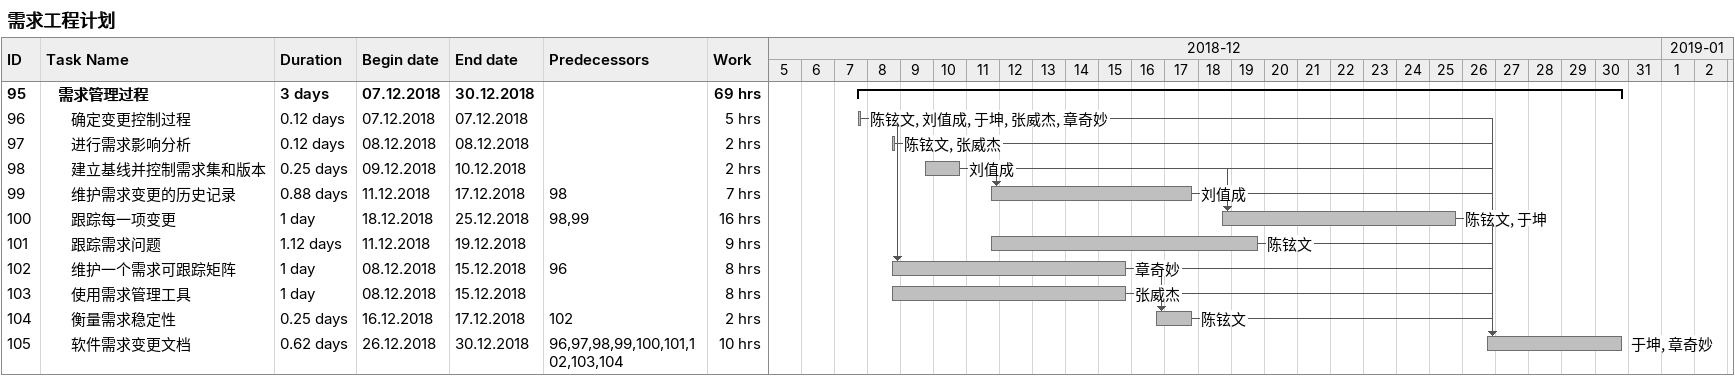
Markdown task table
需求工程计划

| ID | Level | Task | Duration | Start | Finish | Predecessors | Resources | Work (h) |
|---|---|---|---|---|---|---|---|---|
| 95 | 2 | **需求管理过程** | 3d | 2018-12-07 | 2018-12-30 |  |  | 69 |
| 96 | 3 | 确定变更控制过程 | 0.12d | 2018-12-07 | 2018-12-07 |  | 陈铉文, 刘值成, 于坤, 张威杰, 章奇妙 | 5 |
| 97 | 3 | 进行需求影响分析 | 0.12d | 2018-12-08 | 2018-12-08 |  | 陈铉文, 张威杰 | 2 |
| 98 | 3 | 建立基线并控制需求集和版本 | 0.25d | 2018-12-09 | 2018-12-10 |  | 刘值成 | 2 |
| 99 | 3 | 维护需求变更的历史记录 | 0.88d | 2018-12-11 | 2018-12-17 | 98 | 刘值成 | 7 |
| 100 | 3 | 跟踪每一项变更 | 1d | 2018-12-18 | 2018-12-25 | 98, 99 | 陈铉文, 于坤 | 16 |
| 101 | 3 | 跟踪需求问题 | 1.12d | 2018-12-11 | 2018-12-19 |  | 陈铉文 | 9 |
| 102 | 3 | 维护一个需求可跟踪矩阵 | 1d | 2018-12-08 | 2018-12-15 | 96 | 章奇妙 | 8 |
| 103 | 3 | 使用需求管理工具 | 1d | 2018-12-08 | 2018-12-15 |  | 张威杰 | 8 |
| 104 | 3 | 衡量需求稳定性 | 0.25d | 2018-12-16 | 2018-12-17 | 102 | 陈铉文 | 2 |
| 105 | 3 | 软件需求变更文档 | 0.62d | 2018-12-26 | 2018-12-30 | 96, 97, 98, 99, 100, 101, 102, 103, 104 | 于坤, 章奇妙 | 10 |
